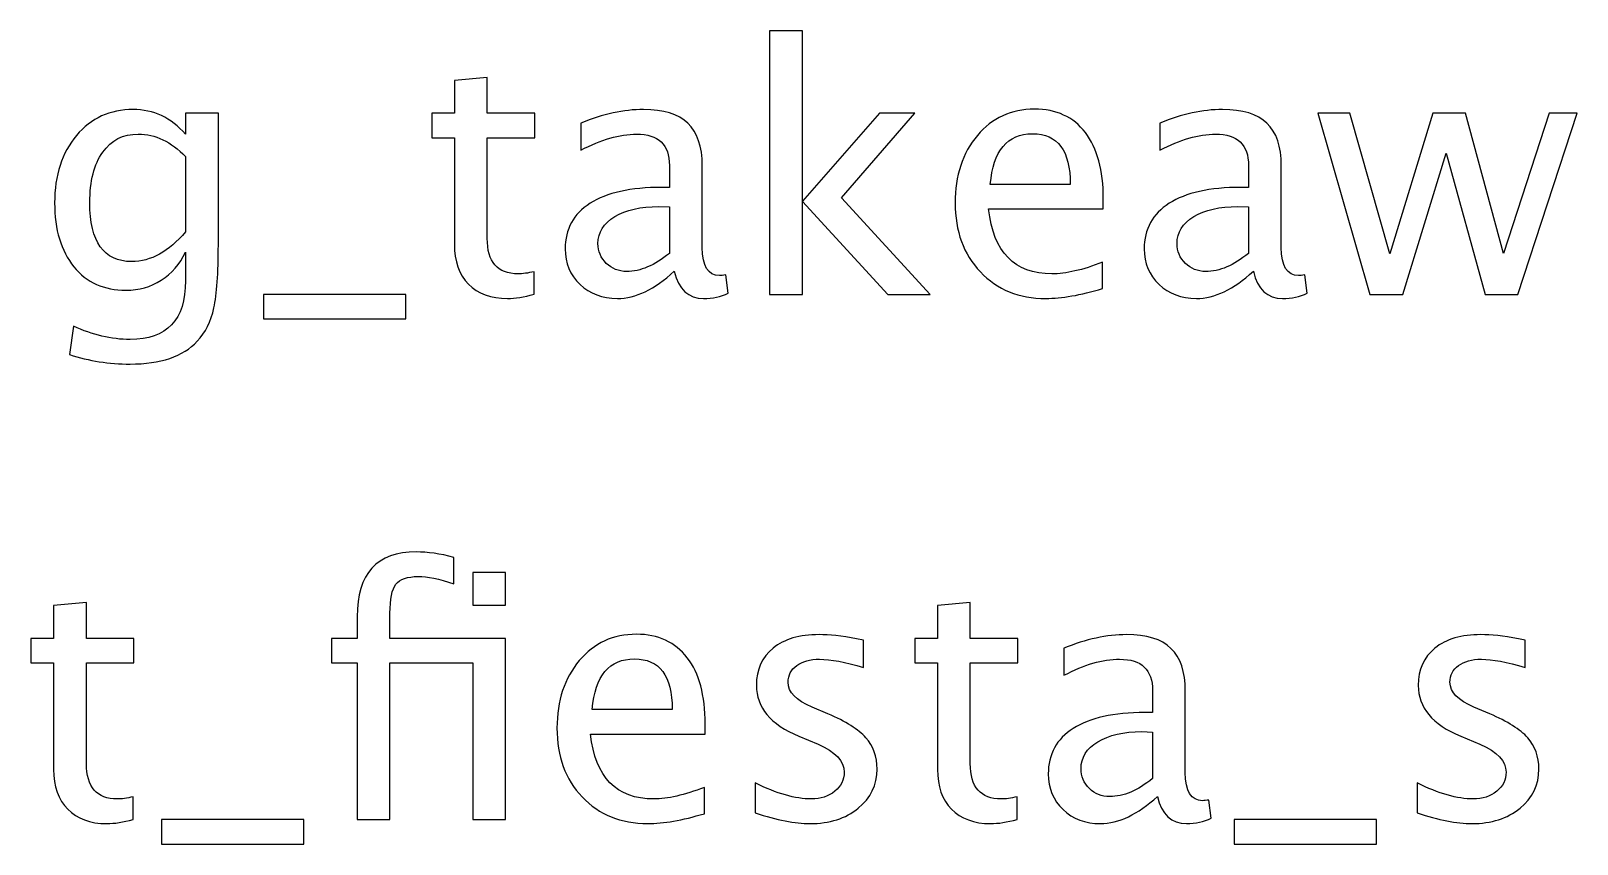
# Model space of a CAD drawing. Header units: centimetres. Extents: x -58 to 58, y -46 to 58.
# Drawn here: x -7.96 to 11.19, y 48.36 to 58.43 of the extents above; entities that cross this region are included whole.
import ezdxf

# ---------------------------------------------------------------- set-up
doc = ezdxf.new("R2010")
doc.units = ezdxf.units.CM
doc.header["$MEASUREMENT"] = 0
doc.layers.add('Layer 1', color=7, linetype='Continuous')

msp = doc.modelspace()

# ---------------------------------------------------------------- linework, layer by layer
at = {"layer": 'Layer 1'}
for points, knots in [([(1.18874, 55.17044), (1.18874, 55.17044), (1.18874, 58.43434), (1.18874, 58.43434), (1.18874, 58.43434), (1.18874, 58.43434), (1.59514, 58.43434), (1.59514, 58.43434), (1.59514, 58.43434), (1.59514, 58.43434), (1.59514, 56.32543), (1.59514, 56.32543), (1.59514, 56.32543), (1.59514, 56.32543), (2.54764, 57.4141), (2.54764, 57.4141), (2.54764, 57.4141), (2.54764, 57.4141), (2.98649, 57.4141), (2.98649, 57.4141), (2.98649, 57.4141), (2.98649, 57.4141), (2.07633, 56.36706), (2.07633, 56.36706), (2.07633, 56.36706), (2.07633, 56.36706), (3.17699, 55.17044), (3.17699, 55.17044), (3.17699, 55.17044), (3.17699, 55.17044), (2.65347, 55.17044), (2.65347, 55.17044), (2.65347, 55.17044), (2.65347, 55.17044), (1.59514, 56.3212), (1.59514, 56.3212), (1.59514, 56.3212), (1.59514, 56.3212), (1.59514, 55.17044), (1.59514, 55.17044), (1.59514, 55.17044), (1.59514, 55.17044), (1.18874, 55.17044), (1.18874, 55.17044)], [0, 0, 0, 0, 0.08333333, 0.08333333, 0.08333333, 0.08333333, 0.16666667, 0.16666667, 0.16666667, 0.16666667, 0.25, 0.25, 0.25, 0.25, 0.33333333, 0.33333333, 0.33333333, 0.33333333, 0.41666667, 0.41666667, 0.41666667, 0.41666667, 0.5, 0.5, 0.5, 0.5, 0.58333333, 0.58333333, 0.58333333, 0.58333333, 0.66666667, 0.66666667, 0.66666667, 0.66666667, 0.75, 0.75, 0.75, 0.75, 0.83333333, 0.83333333, 0.83333333, 0.83333333, 1, 1, 1, 1]), ([(-1.72873, 55.17115), (-1.85432, 55.13657), (-1.96368, 55.11964), (-2.05611, 55.11964), (-2.05611, 55.11964), (-2.26354, 55.11964), (-2.42511, 55.17891), (-2.54082, 55.29744), (-2.54082, 55.29744), (-2.65724, 55.41597), (-2.7151, 55.58037), (-2.7151, 55.79133), (-2.7151, 55.79133), (-2.7151, 55.79133), (-2.7151, 57.10931), (-2.7151, 57.10931), (-2.7151, 57.10931), (-2.7151, 57.10931), (-2.99591, 57.10931), (-2.99591, 57.10931), (-2.99591, 57.10931), (-2.99591, 57.10931), (-2.99591, 57.4141), (-2.99591, 57.4141), (-2.99591, 57.4141), (-2.99591, 57.4141), (-2.7151, 57.4141), (-2.7151, 57.4141), (-2.7151, 57.4141), (-2.7151, 57.4141), (-2.7151, 57.8198), (-2.7151, 57.8198), (-2.7151, 57.8198), (-2.7151, 57.8198), (-2.3087, 57.8586), (-2.3087, 57.8586), (-2.3087, 57.8586), (-2.3087, 57.8586), (-2.3087, 57.4141), (-2.3087, 57.4141), (-2.3087, 57.4141), (-2.3087, 57.4141), (-1.72026, 57.4141), (-1.72026, 57.4141), (-1.72026, 57.4141), (-1.72026, 57.4141), (-1.72026, 57.10931), (-1.72026, 57.10931), (-1.72026, 57.10931), (-1.72026, 57.10931), (-2.3087, 57.10931), (-2.3087, 57.10931), (-2.3087, 57.10931), (-2.3087, 57.10931), (-2.3087, 55.86471), (-2.3087, 55.86471), (-2.3087, 55.86471), (-2.3087, 55.5712), (-2.18099, 55.42444), (-1.92629, 55.42444), (-1.92629, 55.42444), (-1.87196, 55.42444), (-1.80634, 55.43361), (-1.72873, 55.45125), (-1.72873, 55.45125), (-1.72873, 55.45125), (-1.72873, 55.17115), (-1.72873, 55.17115)], [0, 0, 0, 0, 0.05555556, 0.05555556, 0.05555556, 0.05555556, 0.11111111, 0.11111111, 0.11111111, 0.11111111, 0.16666667, 0.16666667, 0.16666667, 0.16666667, 0.22222222, 0.22222222, 0.22222222, 0.22222222, 0.27777778, 0.27777778, 0.27777778, 0.27777778, 0.33333333, 0.33333333, 0.33333333, 0.33333333, 0.38888889, 0.38888889, 0.38888889, 0.38888889, 0.44444444, 0.44444444, 0.44444444, 0.44444444, 0.5, 0.5, 0.5, 0.5, 0.55555556, 0.55555556, 0.55555556, 0.55555556, 0.61111111, 0.61111111, 0.61111111, 0.61111111, 0.66666667, 0.66666667, 0.66666667, 0.66666667, 0.72222222, 0.72222222, 0.72222222, 0.72222222, 0.77777778, 0.77777778, 0.77777778, 0.77777778, 0.83333333, 0.83333333, 0.83333333, 0.83333333, 0.88888889, 0.88888889, 0.88888889, 0.88888889, 1, 1, 1, 1]), ([(-7.47971, 54.42537), (-7.47971, 54.42537), (-7.43174, 54.77674), (-7.43174, 54.77674), (-7.43174, 54.77674), (-7.19608, 54.66667), (-6.96254, 54.61164), (-6.73183, 54.61164), (-6.73183, 54.61164), (-6.27392, 54.61164), (-6.04461, 54.85435), (-6.04461, 55.33907), (-6.04461, 55.33907), (-6.04461, 55.33907), (-6.04461, 55.69185), (-6.04461, 55.69185), (-6.04461, 55.69185), (-6.11517, 55.54297), (-6.21536, 55.42797), (-6.34589, 55.34542), (-6.34589, 55.34542), (-6.47641, 55.26287), (-6.62176, 55.22124), (-6.78192, 55.22124), (-6.78192, 55.22124), (-7.05356, 55.22124), (-7.26875, 55.31861), (-7.4275, 55.51334), (-7.4275, 55.51334), (-7.58625, 55.70807), (-7.66598, 55.97195), (-7.66598, 56.30497), (-7.66598, 56.30497), (-7.66598, 56.64576), (-7.57567, 56.92374), (-7.39505, 57.13894), (-7.39505, 57.13894), (-7.21372, 57.35343), (-6.98018, 57.46067), (-6.69302, 57.46067), (-6.69302, 57.46067), (-6.44184, 57.46067), (-6.22524, 57.35907), (-6.04461, 57.15517), (-6.04461, 57.15517), (-6.04461, 57.15517), (-6.04461, 57.4141), (-6.04461, 57.4141), (-6.04461, 57.4141), (-6.04461, 57.4141), (-5.63822, 57.4141), (-5.63822, 57.4141), (-5.63822, 57.4141), (-5.63822, 57.4141), (-5.63822, 55.78286), (-5.63822, 55.78286), (-5.63822, 55.78286), (-5.63822, 55.4322), (-5.65656, 55.17256), (-5.69325, 55.00393), (-5.69325, 55.00393), (-5.72923, 54.8353), (-5.79838, 54.69701), (-5.89856, 54.58977), (-5.89856, 54.58977), (-6.07636, 54.40139), (-6.35435, 54.30684), (-6.73183, 54.30684), (-6.73183, 54.30684), (-6.99076, 54.30684), (-7.23982, 54.34635), (-7.47971, 54.42537)], [0, 0, 0, 0, 0.05263158, 0.05263158, 0.05263158, 0.05263158, 0.10526316, 0.10526316, 0.10526316, 0.10526316, 0.15789474, 0.15789474, 0.15789474, 0.15789474, 0.21052632, 0.21052632, 0.21052632, 0.21052632, 0.26315789, 0.26315789, 0.26315789, 0.26315789, 0.31578947, 0.31578947, 0.31578947, 0.31578947, 0.36842105, 0.36842105, 0.36842105, 0.36842105, 0.42105263, 0.42105263, 0.42105263, 0.42105263, 0.47368421, 0.47368421, 0.47368421, 0.47368421, 0.52631579, 0.52631579, 0.52631579, 0.52631579, 0.57894737, 0.57894737, 0.57894737, 0.57894737, 0.63157895, 0.63157895, 0.63157895, 0.63157895, 0.68421053, 0.68421053, 0.68421053, 0.68421053, 0.73684211, 0.73684211, 0.73684211, 0.73684211, 0.78947368, 0.78947368, 0.78947368, 0.78947368, 0.84210526, 0.84210526, 0.84210526, 0.84210526, 0.89473684, 0.89473684, 0.89473684, 0.89473684, 1, 1, 1, 1]), ([(0.00764, 55.45619), (-0.23648, 55.23182), (-0.47143, 55.11964), (-0.69721, 55.11964), (-0.69721, 55.11964), (-0.88277, 55.11964), (-1.03728, 55.1775), (-1.15934, 55.29391), (-1.15934, 55.29391), (-1.28211, 55.41033), (-1.34349, 55.55708), (-1.34349, 55.73418), (-1.34349, 55.73418), (-1.34349, 55.97901), (-1.24048, 56.16739), (-1.03446, 56.29862), (-1.03446, 56.29862), (-0.82844, 56.42986), (-0.53281, 56.49547), (-0.14758, 56.49547), (-0.14758, 56.49547), (-0.14758, 56.49547), (-0.05233, 56.49547), (-0.05233, 56.49547), (-0.05233, 56.49547), (-0.05233, 56.49547), (-0.05233, 56.7657), (-0.05233, 56.7657), (-0.05233, 56.7657), (-0.05233, 57.02605), (-0.18779, 57.15587), (-0.45943, 57.15587), (-0.45943, 57.15587), (-0.66969, 57.15587), (-0.8997, 57.08955), (-1.14876, 56.95691), (-1.14876, 56.95691), (-1.14876, 56.95691), (-1.14876, 57.29134), (-1.14876, 57.29134), (-1.14876, 57.29134), (-0.875, 57.40423), (-0.61677, 57.46067), (-0.37477, 57.46067), (-0.37477, 57.46067), (-0.12571, 57.46067), (0.05844, 57.40423), (0.17627, 57.29063), (0.17627, 57.29063), (0.29481, 57.17704), (0.35407, 57.00206), (0.35407, 56.7657), (0.35407, 56.7657), (0.35407, 56.7657), (0.35407, 55.75182), (0.35407, 55.75182), (0.35407, 55.75182), (0.35407, 55.51969), (0.42533, 55.40327), (0.56856, 55.40327), (0.56856, 55.40327), (0.5862, 55.40327), (0.6123, 55.4061), (0.64688, 55.41174), (0.64688, 55.41174), (0.64688, 55.41174), (0.6758, 55.18596), (0.6758, 55.18596), (0.6758, 55.18596), (0.58338, 55.14151), (0.48178, 55.11964), (0.3703, 55.11964), (0.3703, 55.11964), (0.18051, 55.11964), (0.05986, 55.23182), (0.00764, 55.45619)], [0, 0, 0, 0, 0.05, 0.05, 0.05, 0.05, 0.1, 0.1, 0.1, 0.1, 0.15, 0.15, 0.15, 0.15, 0.2, 0.2, 0.2, 0.2, 0.25, 0.25, 0.25, 0.25, 0.3, 0.3, 0.3, 0.3, 0.35, 0.35, 0.35, 0.35, 0.4, 0.4, 0.4, 0.4, 0.45, 0.45, 0.45, 0.45, 0.5, 0.5, 0.5, 0.5, 0.55, 0.55, 0.55, 0.55, 0.6, 0.6, 0.6, 0.6, 0.65, 0.65, 0.65, 0.65, 0.7, 0.7, 0.7, 0.7, 0.75, 0.75, 0.75, 0.75, 0.8, 0.8, 0.8, 0.8, 0.85, 0.85, 0.85, 0.85, 0.9, 0.9, 0.9, 0.9, 1, 1, 1, 1]), ([(5.30989, 55.24241), (5.03684, 55.16056), (4.8033, 55.11964), (4.60856, 55.11964), (4.60856, 55.11964), (4.27625, 55.11964), (4.00602, 55.22971), (3.79788, 55.44913), (3.79788, 55.44913), (3.58974, 55.66856), (3.48532, 55.9529), (3.48532, 56.30286), (3.48532, 56.30286), (3.48532, 56.64223), (3.57704, 56.92092), (3.76119, 57.13894), (3.76119, 57.13894), (3.94534, 57.35625), (4.181, 57.4649), (4.46816, 57.4649), (4.46816, 57.4649), (4.7398, 57.4649), (4.95005, 57.36824), (5.09822, 57.17492), (5.09822, 57.17492), (5.24639, 56.9816), (5.32047, 56.70784), (5.32047, 56.35295), (5.32047, 56.35295), (5.32047, 56.35295), (5.31835, 56.22877), (5.31835, 56.22877), (5.31835, 56.22877), (5.31835, 56.22877), (3.90019, 56.22877), (3.90019, 56.22877), (3.90019, 56.22877), (3.95945, 55.69255), (4.22121, 55.42444), (4.68476, 55.42444), (4.68476, 55.42444), (4.8548, 55.42444), (5.06294, 55.47242), (5.30989, 55.56837), (5.30989, 55.56837), (5.30989, 55.56837), (5.30989, 55.24241), (5.30989, 55.24241)], [0, 0, 0, 0, 0.07692308, 0.07692308, 0.07692308, 0.07692308, 0.15384615, 0.15384615, 0.15384615, 0.15384615, 0.23076923, 0.23076923, 0.23076923, 0.23076923, 0.30769231, 0.30769231, 0.30769231, 0.30769231, 0.38461538, 0.38461538, 0.38461538, 0.38461538, 0.46153846, 0.46153846, 0.46153846, 0.46153846, 0.53846154, 0.53846154, 0.53846154, 0.53846154, 0.61538462, 0.61538462, 0.61538462, 0.61538462, 0.69230769, 0.69230769, 0.69230769, 0.69230769, 0.76923077, 0.76923077, 0.76923077, 0.76923077, 0.84615385, 0.84615385, 0.84615385, 0.84615385, 1, 1, 1, 1]), ([(7.17819, 55.45619), (6.93407, 55.23182), (6.69912, 55.11964), (6.47334, 55.11964), (6.47334, 55.11964), (6.28778, 55.11964), (6.13327, 55.1775), (6.01121, 55.29391), (6.01121, 55.29391), (5.88844, 55.41033), (5.82706, 55.55708), (5.82706, 55.73418), (5.82706, 55.73418), (5.82706, 55.97901), (5.93007, 56.16739), (6.13609, 56.29862), (6.13609, 56.29862), (6.34211, 56.42986), (6.63774, 56.49547), (7.02297, 56.49547), (7.02297, 56.49547), (7.02297, 56.49547), (7.11822, 56.49547), (7.11822, 56.49547), (7.11822, 56.49547), (7.11822, 56.49547), (7.11822, 56.7657), (7.11822, 56.7657), (7.11822, 56.7657), (7.11822, 57.02605), (6.98276, 57.15587), (6.71112, 57.15587), (6.71112, 57.15587), (6.50086, 57.15587), (6.27085, 57.08955), (6.02179, 56.95691), (6.02179, 56.95691), (6.02179, 56.95691), (6.02179, 57.29134), (6.02179, 57.29134), (6.02179, 57.29134), (6.29555, 57.40423), (6.55378, 57.46067), (6.79578, 57.46067), (6.79578, 57.46067), (7.04484, 57.46067), (7.22899, 57.40423), (7.34682, 57.29063), (7.34682, 57.29063), (7.46536, 57.17704), (7.52462, 57.00206), (7.52462, 56.7657), (7.52462, 56.7657), (7.52462, 56.7657), (7.52462, 55.75182), (7.52462, 55.75182), (7.52462, 55.75182), (7.52462, 55.51969), (7.59588, 55.40327), (7.73911, 55.40327), (7.73911, 55.40327), (7.75675, 55.40327), (7.78285, 55.4061), (7.81743, 55.41174), (7.81743, 55.41174), (7.81743, 55.41174), (7.84635, 55.18596), (7.84635, 55.18596), (7.84635, 55.18596), (7.75393, 55.14151), (7.65233, 55.11964), (7.54085, 55.11964), (7.54085, 55.11964), (7.35106, 55.11964), (7.23041, 55.23182), (7.17819, 55.45619)], [0, 0, 0, 0, 0.05, 0.05, 0.05, 0.05, 0.1, 0.1, 0.1, 0.1, 0.15, 0.15, 0.15, 0.15, 0.2, 0.2, 0.2, 0.2, 0.25, 0.25, 0.25, 0.25, 0.3, 0.3, 0.3, 0.3, 0.35, 0.35, 0.35, 0.35, 0.4, 0.4, 0.4, 0.4, 0.45, 0.45, 0.45, 0.45, 0.5, 0.5, 0.5, 0.5, 0.55, 0.55, 0.55, 0.55, 0.6, 0.6, 0.6, 0.6, 0.65, 0.65, 0.65, 0.65, 0.7, 0.7, 0.7, 0.7, 0.75, 0.75, 0.75, 0.75, 0.8, 0.8, 0.8, 0.8, 0.85, 0.85, 0.85, 0.85, 0.9, 0.9, 0.9, 0.9, 1, 1, 1, 1]), ([(8.62176, 55.17044), (8.62176, 55.17044), (7.97829, 57.4141), (7.97829, 57.4141), (7.97829, 57.4141), (7.97829, 57.4141), (8.37481, 57.4141), (8.37481, 57.4141), (8.37481, 57.4141), (8.37481, 57.4141), (8.86799, 55.67209), (8.86799, 55.67209), (8.86799, 55.67209), (8.86799, 55.67209), (9.39998, 57.4141), (9.39998, 57.4141), (9.39998, 57.4141), (9.39998, 57.4141), (9.80638, 57.4141), (9.80638, 57.4141), (9.80638, 57.4141), (9.80638, 57.4141), (10.27417, 55.67491), (10.27417, 55.67491), (10.27417, 55.67491), (10.27417, 55.67491), (10.84002, 57.4141), (10.84002, 57.4141), (10.84002, 57.4141), (10.84002, 57.4141), (11.18715, 57.4141), (11.18715, 57.4141), (11.18715, 57.4141), (11.18715, 57.4141), (10.45479, 55.17044), (10.45479, 55.17044), (10.45479, 55.17044), (10.45479, 55.17044), (10.04839, 55.17044), (10.04839, 55.17044), (10.04839, 55.17044), (10.04839, 55.17044), (9.5672, 56.92022), (9.5672, 56.92022), (9.5672, 56.92022), (9.5672, 56.92022), (9.02816, 55.17044), (9.02816, 55.17044), (9.02816, 55.17044), (9.02816, 55.17044), (8.62176, 55.17044), (8.62176, 55.17044)], [0, 0, 0, 0, 0.07142857, 0.07142857, 0.07142857, 0.07142857, 0.14285714, 0.14285714, 0.14285714, 0.14285714, 0.21428571, 0.21428571, 0.21428571, 0.21428571, 0.28571429, 0.28571429, 0.28571429, 0.28571429, 0.35714286, 0.35714286, 0.35714286, 0.35714286, 0.42857143, 0.42857143, 0.42857143, 0.42857143, 0.5, 0.5, 0.5, 0.5, 0.57142857, 0.57142857, 0.57142857, 0.57142857, 0.64285714, 0.64285714, 0.64285714, 0.64285714, 0.71428571, 0.71428571, 0.71428571, 0.71428571, 0.78571429, 0.78571429, 0.78571429, 0.78571429, 0.85714286, 0.85714286, 0.85714286, 0.85714286, 1, 1, 1, 1]), ([(-6.04461, 55.94655), (-6.04461, 55.94655), (-6.04461, 56.87718), (-6.04461, 56.87718), (-6.04461, 56.87718), (-6.22383, 57.06274), (-6.41926, 57.15587), (-6.63023, 57.15587), (-6.63023, 57.15587), (-6.8179, 57.15587), (-6.96466, 57.08108), (-7.07049, 56.9308), (-7.07049, 56.9308), (-7.17703, 56.78122), (-7.22995, 56.57308), (-7.22995, 56.30779), (-7.22995, 56.30779), (-7.22995, 55.82026), (-7.05709, 55.57684), (-6.71066, 55.57684), (-6.71066, 55.57684), (-6.475, 55.57684), (-6.25275, 55.70031), (-6.04461, 55.94655)], [0, 0, 0, 0, 0.14285714, 0.14285714, 0.14285714, 0.14285714, 0.28571429, 0.28571429, 0.28571429, 0.28571429, 0.42857143, 0.42857143, 0.42857143, 0.42857143, 0.57142857, 0.57142857, 0.57142857, 0.57142857, 0.71428571, 0.71428571, 0.71428571, 0.71428571, 1, 1, 1, 1]), ([(3.92135, 56.53357), (3.92135, 56.53357), (4.91195, 56.53357), (4.91195, 56.53357), (4.91195, 56.53357), (4.91195, 56.95126), (4.75602, 57.16011), (4.44487, 57.16011), (4.44487, 57.16011), (4.13161, 57.16011), (3.95734, 56.95126), (3.92135, 56.53357)], [0, 0, 0, 0, 0.25, 0.25, 0.25, 0.25, 0.5, 0.5, 0.5, 0.5, 1, 1, 1, 1]), ([(-0.05233, 55.67773), (-0.05233, 55.67773), (-0.05233, 56.25417), (-0.05233, 56.25417), (-0.05233, 56.25417), (-0.05233, 56.25417), (-0.18286, 56.25841), (-0.18286, 56.25841), (-0.18286, 56.25841), (-0.40863, 56.25841), (-0.59067, 56.21678), (-0.72966, 56.13352), (-0.72966, 56.13352), (-0.86795, 56.04956), (-0.93709, 55.93879), (-0.93709, 55.8005), (-0.93709, 55.8005), (-0.93709, 55.70384), (-0.90252, 55.622), (-0.83408, 55.55497), (-0.83408, 55.55497), (-0.76494, 55.48794), (-0.68098, 55.45407), (-0.58149, 55.45407), (-0.58149, 55.45407), (-0.41216, 55.45407), (-0.23577, 55.52886), (-0.05233, 55.67773)], [0, 0, 0, 0, 0.125, 0.125, 0.125, 0.125, 0.25, 0.25, 0.25, 0.25, 0.375, 0.375, 0.375, 0.375, 0.5, 0.5, 0.5, 0.5, 0.625, 0.625, 0.625, 0.625, 0.75, 0.75, 0.75, 0.75, 1, 1, 1, 1]), ([(7.11822, 55.67773), (7.11822, 55.67773), (7.11822, 56.25417), (7.11822, 56.25417), (7.11822, 56.25417), (7.11822, 56.25417), (6.98769, 56.25841), (6.98769, 56.25841), (6.98769, 56.25841), (6.76192, 56.25841), (6.57988, 56.21678), (6.44089, 56.13352), (6.44089, 56.13352), (6.3026, 56.04956), (6.23346, 55.93879), (6.23346, 55.8005), (6.23346, 55.8005), (6.23346, 55.70384), (6.26803, 55.622), (6.33647, 55.55497), (6.33647, 55.55497), (6.40561, 55.48794), (6.48957, 55.45407), (6.58906, 55.45407), (6.58906, 55.45407), (6.75839, 55.45407), (6.93478, 55.52886), (7.11822, 55.67773)], [0, 0, 0, 0, 0.125, 0.125, 0.125, 0.125, 0.25, 0.25, 0.25, 0.25, 0.375, 0.375, 0.375, 0.375, 0.5, 0.5, 0.5, 0.5, 0.625, 0.625, 0.625, 0.625, 0.75, 0.75, 0.75, 0.75, 1, 1, 1, 1]), ([(-5.0773, 54.86564), (-5.0773, 54.86564), (-5.0773, 55.17044), (-5.0773, 55.17044), (-5.0773, 55.17044), (-5.0773, 55.17044), (-3.31623, 55.17044), (-3.31623, 55.17044), (-3.31623, 55.17044), (-3.31623, 55.17044), (-3.31623, 54.86564), (-3.31623, 54.86564), (-3.31623, 54.86564), (-3.31623, 54.86564), (-5.0773, 54.86564), (-5.0773, 54.86564)], [0, 0, 0, 0, 0.2, 0.2, 0.2, 0.2, 0.4, 0.4, 0.4, 0.4, 0.6, 0.6, 0.6, 0.6, 1, 1, 1, 1]), ([(-3.91914, 48.66522), (-3.91914, 48.66522), (-3.91914, 50.60409), (-3.91914, 50.60409), (-3.91914, 50.60409), (-3.91914, 50.60409), (-4.23735, 50.60409), (-4.23735, 50.60409), (-4.23735, 50.60409), (-4.23735, 50.60409), (-4.23735, 50.90888), (-4.23735, 50.90888), (-4.23735, 50.90888), (-4.23735, 50.90888), (-3.91914, 50.90888), (-3.91914, 50.90888), (-3.91914, 50.90888), (-3.91914, 50.90888), (-3.91914, 51.1777), (-3.91914, 51.1777), (-3.91914, 51.1777), (-3.91914, 51.71251), (-3.67502, 51.97992), (-3.18677, 51.97992), (-3.18677, 51.97992), (-3.0499, 51.97992), (-2.89467, 51.95734), (-2.72111, 51.91218), (-2.72111, 51.91218), (-2.72111, 51.91218), (-2.72111, 51.58622), (-2.72111, 51.58622), (-2.72111, 51.58622), (-2.90526, 51.64548), (-3.05272, 51.67512), (-3.16349, 51.67512), (-3.16349, 51.67512), (-3.29825, 51.67512), (-3.38997, 51.64337), (-3.43866, 51.57916), (-3.43866, 51.57916), (-3.48805, 51.51496), (-3.51274, 51.39572), (-3.51274, 51.22145), (-3.51274, 51.22145), (-3.51274, 51.22145), (-3.51274, 50.90888), (-3.51274, 50.90888), (-3.51274, 50.90888), (-3.51274, 50.90888), (-2.08188, 50.90888), (-2.08188, 50.90888), (-2.08188, 50.90888), (-2.08188, 50.90888), (-2.08188, 48.66522), (-2.08188, 48.66522), (-2.08188, 48.66522), (-2.08188, 48.66522), (-2.48827, 48.66522), (-2.48827, 48.66522), (-2.48827, 48.66522), (-2.48827, 48.66522), (-2.48827, 50.60409), (-2.48827, 50.60409), (-2.48827, 50.60409), (-2.48827, 50.60409), (-3.51274, 50.60409), (-3.51274, 50.60409), (-3.51274, 50.60409), (-3.51274, 50.60409), (-3.51274, 48.66522), (-3.51274, 48.66522), (-3.51274, 48.66522), (-3.51274, 48.66522), (-3.91914, 48.66522), (-3.91914, 48.66522)], [0, 0, 0, 0, 0.05, 0.05, 0.05, 0.05, 0.1, 0.1, 0.1, 0.1, 0.15, 0.15, 0.15, 0.15, 0.2, 0.2, 0.2, 0.2, 0.25, 0.25, 0.25, 0.25, 0.3, 0.3, 0.3, 0.3, 0.35, 0.35, 0.35, 0.35, 0.4, 0.4, 0.4, 0.4, 0.45, 0.45, 0.45, 0.45, 0.5, 0.5, 0.5, 0.5, 0.55, 0.55, 0.55, 0.55, 0.6, 0.6, 0.6, 0.6, 0.65, 0.65, 0.65, 0.65, 0.7, 0.7, 0.7, 0.7, 0.75, 0.75, 0.75, 0.75, 0.8, 0.8, 0.8, 0.8, 0.85, 0.85, 0.85, 0.85, 0.9, 0.9, 0.9, 0.9, 1, 1, 1, 1]), ([(-2.48827, 51.31952), (-2.48827, 51.31952), (-2.48827, 51.72592), (-2.48827, 51.72592), (-2.48827, 51.72592), (-2.48827, 51.72592), (-2.08188, 51.72592), (-2.08188, 51.72592), (-2.08188, 51.72592), (-2.08188, 51.72592), (-2.08188, 51.31952), (-2.08188, 51.31952), (-2.08188, 51.31952), (-2.08188, 51.31952), (-2.48827, 51.31952), (-2.48827, 51.31952)], [0, 0, 0, 0, 0.2, 0.2, 0.2, 0.2, 0.4, 0.4, 0.4, 0.4, 0.6, 0.6, 0.6, 0.6, 1, 1, 1, 1]), ([(-6.69198, 48.66593), (-6.81757, 48.63135), (-6.92693, 48.61442), (-7.01936, 48.61442), (-7.01936, 48.61442), (-7.22679, 48.61442), (-7.38836, 48.67369), (-7.50407, 48.79222), (-7.50407, 48.79222), (-7.62049, 48.91075), (-7.67835, 49.07515), (-7.67835, 49.28611), (-7.67835, 49.28611), (-7.67835, 49.28611), (-7.67835, 50.60409), (-7.67835, 50.60409), (-7.67835, 50.60409), (-7.67835, 50.60409), (-7.95916, 50.60409), (-7.95916, 50.60409), (-7.95916, 50.60409), (-7.95916, 50.60409), (-7.95916, 50.90888), (-7.95916, 50.90888), (-7.95916, 50.90888), (-7.95916, 50.90888), (-7.67835, 50.90888), (-7.67835, 50.90888), (-7.67835, 50.90888), (-7.67835, 50.90888), (-7.67835, 51.31458), (-7.67835, 51.31458), (-7.67835, 51.31458), (-7.67835, 51.31458), (-7.27195, 51.35338), (-7.27195, 51.35338), (-7.27195, 51.35338), (-7.27195, 51.35338), (-7.27195, 50.90888), (-7.27195, 50.90888), (-7.27195, 50.90888), (-7.27195, 50.90888), (-6.68351, 50.90888), (-6.68351, 50.90888), (-6.68351, 50.90888), (-6.68351, 50.90888), (-6.68351, 50.60409), (-6.68351, 50.60409), (-6.68351, 50.60409), (-6.68351, 50.60409), (-7.27195, 50.60409), (-7.27195, 50.60409), (-7.27195, 50.60409), (-7.27195, 50.60409), (-7.27195, 49.35949), (-7.27195, 49.35949), (-7.27195, 49.35949), (-7.27195, 49.06598), (-7.14424, 48.91922), (-6.88954, 48.91922), (-6.88954, 48.91922), (-6.83521, 48.91922), (-6.76959, 48.92839), (-6.69198, 48.94603), (-6.69198, 48.94603), (-6.69198, 48.94603), (-6.69198, 48.66593), (-6.69198, 48.66593)], [0, 0, 0, 0, 0.05555556, 0.05555556, 0.05555556, 0.05555556, 0.11111111, 0.11111111, 0.11111111, 0.11111111, 0.16666667, 0.16666667, 0.16666667, 0.16666667, 0.22222222, 0.22222222, 0.22222222, 0.22222222, 0.27777778, 0.27777778, 0.27777778, 0.27777778, 0.33333333, 0.33333333, 0.33333333, 0.33333333, 0.38888889, 0.38888889, 0.38888889, 0.38888889, 0.44444444, 0.44444444, 0.44444444, 0.44444444, 0.5, 0.5, 0.5, 0.5, 0.55555556, 0.55555556, 0.55555556, 0.55555556, 0.61111111, 0.61111111, 0.61111111, 0.61111111, 0.66666667, 0.66666667, 0.66666667, 0.66666667, 0.72222222, 0.72222222, 0.72222222, 0.72222222, 0.77777778, 0.77777778, 0.77777778, 0.77777778, 0.83333333, 0.83333333, 0.83333333, 0.83333333, 0.88888889, 0.88888889, 0.88888889, 0.88888889, 1, 1, 1, 1]), ([(4.2533, 48.66593), (4.12771, 48.63135), (4.01835, 48.61442), (3.92592, 48.61442), (3.92592, 48.61442), (3.71849, 48.61442), (3.55692, 48.67369), (3.44121, 48.79222), (3.44121, 48.79222), (3.32479, 48.91075), (3.26693, 49.07515), (3.26693, 49.28611), (3.26693, 49.28611), (3.26693, 49.28611), (3.26693, 50.60409), (3.26693, 50.60409), (3.26693, 50.60409), (3.26693, 50.60409), (2.98612, 50.60409), (2.98612, 50.60409), (2.98612, 50.60409), (2.98612, 50.60409), (2.98612, 50.90888), (2.98612, 50.90888), (2.98612, 50.90888), (2.98612, 50.90888), (3.26693, 50.90888), (3.26693, 50.90888), (3.26693, 50.90888), (3.26693, 50.90888), (3.26693, 51.31458), (3.26693, 51.31458), (3.26693, 51.31458), (3.26693, 51.31458), (3.67333, 51.35338), (3.67333, 51.35338), (3.67333, 51.35338), (3.67333, 51.35338), (3.67333, 50.90888), (3.67333, 50.90888), (3.67333, 50.90888), (3.67333, 50.90888), (4.26177, 50.90888), (4.26177, 50.90888), (4.26177, 50.90888), (4.26177, 50.90888), (4.26177, 50.60409), (4.26177, 50.60409), (4.26177, 50.60409), (4.26177, 50.60409), (3.67333, 50.60409), (3.67333, 50.60409), (3.67333, 50.60409), (3.67333, 50.60409), (3.67333, 49.35949), (3.67333, 49.35949), (3.67333, 49.35949), (3.67333, 49.06598), (3.80104, 48.91922), (4.05574, 48.91922), (4.05574, 48.91922), (4.11007, 48.91922), (4.17569, 48.92839), (4.2533, 48.94603), (4.2533, 48.94603), (4.2533, 48.94603), (4.2533, 48.66593), (4.2533, 48.66593)], [0, 0, 0, 0, 0.05555556, 0.05555556, 0.05555556, 0.05555556, 0.11111111, 0.11111111, 0.11111111, 0.11111111, 0.16666667, 0.16666667, 0.16666667, 0.16666667, 0.22222222, 0.22222222, 0.22222222, 0.22222222, 0.27777778, 0.27777778, 0.27777778, 0.27777778, 0.33333333, 0.33333333, 0.33333333, 0.33333333, 0.38888889, 0.38888889, 0.38888889, 0.38888889, 0.44444444, 0.44444444, 0.44444444, 0.44444444, 0.5, 0.5, 0.5, 0.5, 0.55555556, 0.55555556, 0.55555556, 0.55555556, 0.61111111, 0.61111111, 0.61111111, 0.61111111, 0.66666667, 0.66666667, 0.66666667, 0.66666667, 0.72222222, 0.72222222, 0.72222222, 0.72222222, 0.77777778, 0.77777778, 0.77777778, 0.77777778, 0.83333333, 0.83333333, 0.83333333, 0.83333333, 0.88888889, 0.88888889, 0.88888889, 0.88888889, 1, 1, 1, 1]), ([(0.37981, 48.73719), (0.10676, 48.65534), (-0.12678, 48.61442), (-0.32152, 48.61442), (-0.32152, 48.61442), (-0.65383, 48.61442), (-0.92406, 48.72449), (-1.1322, 48.94391), (-1.1322, 48.94391), (-1.34034, 49.16334), (-1.44476, 49.44768), (-1.44476, 49.79764), (-1.44476, 49.79764), (-1.44476, 50.13701), (-1.35304, 50.4157), (-1.16889, 50.63372), (-1.16889, 50.63372), (-0.98474, 50.85103), (-0.74908, 50.95968), (-0.46192, 50.95968), (-0.46192, 50.95968), (-0.19028, 50.95968), (0.01997, 50.86302), (0.16814, 50.6697), (0.16814, 50.6697), (0.31631, 50.47638), (0.39039, 50.20262), (0.39039, 49.84773), (0.39039, 49.84773), (0.39039, 49.84773), (0.38827, 49.72355), (0.38827, 49.72355), (0.38827, 49.72355), (0.38827, 49.72355), (-1.02989, 49.72355), (-1.02989, 49.72355), (-1.02989, 49.72355), (-0.97063, 49.18733), (-0.70887, 48.91922), (-0.24532, 48.91922), (-0.24532, 48.91922), (-0.07528, 48.91922), (0.13286, 48.9672), (0.37981, 49.06315), (0.37981, 49.06315), (0.37981, 49.06315), (0.37981, 48.73719), (0.37981, 48.73719)], [0, 0, 0, 0, 0.07692308, 0.07692308, 0.07692308, 0.07692308, 0.15384615, 0.15384615, 0.15384615, 0.15384615, 0.23076923, 0.23076923, 0.23076923, 0.23076923, 0.30769231, 0.30769231, 0.30769231, 0.30769231, 0.38461538, 0.38461538, 0.38461538, 0.38461538, 0.46153846, 0.46153846, 0.46153846, 0.46153846, 0.53846154, 0.53846154, 0.53846154, 0.53846154, 0.61538462, 0.61538462, 0.61538462, 0.61538462, 0.69230769, 0.69230769, 0.69230769, 0.69230769, 0.76923077, 0.76923077, 0.76923077, 0.76923077, 0.84615385, 0.84615385, 0.84615385, 0.84615385, 1, 1, 1, 1]), ([(1.01128, 48.74565), (1.01128, 48.74565), (1.01128, 49.11819), (1.01128, 49.11819), (1.01128, 49.11819), (1.27727, 48.98554), (1.50799, 48.91922), (1.70484, 48.91922), (1.70484, 48.91922), (1.82196, 48.91922), (1.91933, 48.95097), (1.99623, 49.01447), (1.99623, 49.01447), (2.07314, 49.07726), (2.11194, 49.15629), (2.11194, 49.25154), (2.11194, 49.25154), (2.11194, 49.39053), (2.00399, 49.50554), (1.78809, 49.59655), (1.78809, 49.59655), (1.78809, 49.59655), (1.55032, 49.69745), (1.55032, 49.69745), (1.55032, 49.69745), (1.19966, 49.84279), (1.02398, 50.05305), (1.02398, 50.3261), (1.02398, 50.3261), (1.02398, 50.52154), (1.09312, 50.67535), (1.23141, 50.78753), (1.23141, 50.78753), (1.3697, 50.89971), (1.55949, 50.95545), (1.80009, 50.95545), (1.80009, 50.95545), (1.92497, 50.95545), (2.08019, 50.93852), (2.26434, 50.90395), (2.26434, 50.90395), (2.26434, 50.90395), (2.34901, 50.88772), (2.34901, 50.88772), (2.34901, 50.88772), (2.34901, 50.88772), (2.34901, 50.54905), (2.34901, 50.54905), (2.34901, 50.54905), (2.12253, 50.61679), (1.9419, 50.65065), (1.80714, 50.65065), (1.80714, 50.65065), (1.68861, 50.65065), (1.59477, 50.62455), (1.52351, 50.57304), (1.52351, 50.57304), (1.45295, 50.52154), (1.41768, 50.45239), (1.41768, 50.36561), (1.41768, 50.36561), (1.41768, 50.24355), (1.51645, 50.13983), (1.71471, 50.05587), (1.71471, 50.05587), (1.71471, 50.05587), (1.91015, 49.97332), (1.91015, 49.97332), (1.91015, 49.97332), (2.1317, 49.88019), (2.28833, 49.78141), (2.38005, 49.67769), (2.38005, 49.67769), (2.47248, 49.57397), (2.51834, 49.44415), (2.51834, 49.28893), (2.51834, 49.28893), (2.51834, 49.09208), (2.44073, 48.93051), (2.2848, 48.80421), (2.2848, 48.80421), (2.12958, 48.67792), (1.93061, 48.61442), (1.68861, 48.61442), (1.68861, 48.61442), (1.50234, 48.61442), (1.27727, 48.65816), (1.01128, 48.74565)], [0, 0, 0, 0, 0.04347826, 0.04347826, 0.04347826, 0.04347826, 0.08695652, 0.08695652, 0.08695652, 0.08695652, 0.13043478, 0.13043478, 0.13043478, 0.13043478, 0.17391304, 0.17391304, 0.17391304, 0.17391304, 0.2173913, 0.2173913, 0.2173913, 0.2173913, 0.26086957, 0.26086957, 0.26086957, 0.26086957, 0.30434783, 0.30434783, 0.30434783, 0.30434783, 0.34782609, 0.34782609, 0.34782609, 0.34782609, 0.39130435, 0.39130435, 0.39130435, 0.39130435, 0.43478261, 0.43478261, 0.43478261, 0.43478261, 0.47826087, 0.47826087, 0.47826087, 0.47826087, 0.52173913, 0.52173913, 0.52173913, 0.52173913, 0.56521739, 0.56521739, 0.56521739, 0.56521739, 0.60869565, 0.60869565, 0.60869565, 0.60869565, 0.65217391, 0.65217391, 0.65217391, 0.65217391, 0.69565217, 0.69565217, 0.69565217, 0.69565217, 0.73913043, 0.73913043, 0.73913043, 0.73913043, 0.7826087, 0.7826087, 0.7826087, 0.7826087, 0.82608696, 0.82608696, 0.82608696, 0.82608696, 0.86956522, 0.86956522, 0.86956522, 0.86956522, 0.91304348, 0.91304348, 0.91304348, 0.91304348, 1, 1, 1, 1]), ([(5.98967, 48.95097), (5.74555, 48.7266), (5.5106, 48.61442), (5.28482, 48.61442), (5.28482, 48.61442), (5.09926, 48.61442), (4.94475, 48.67228), (4.82269, 48.78869), (4.82269, 48.78869), (4.69992, 48.90511), (4.63854, 49.05186), (4.63854, 49.22896), (4.63854, 49.22896), (4.63854, 49.47379), (4.74155, 49.66217), (4.94757, 49.7934), (4.94757, 49.7934), (5.15359, 49.92464), (5.44922, 49.99025), (5.83445, 49.99025), (5.83445, 49.99025), (5.83445, 49.99025), (5.9297, 49.99025), (5.9297, 49.99025), (5.9297, 49.99025), (5.9297, 49.99025), (5.9297, 50.26048), (5.9297, 50.26048), (5.9297, 50.26048), (5.9297, 50.52083), (5.79424, 50.65065), (5.5226, 50.65065), (5.5226, 50.65065), (5.31234, 50.65065), (5.08233, 50.58433), (4.83327, 50.45169), (4.83327, 50.45169), (4.83327, 50.45169), (4.83327, 50.78612), (4.83327, 50.78612), (4.83327, 50.78612), (5.10703, 50.89901), (5.36526, 50.95545), (5.60726, 50.95545), (5.60726, 50.95545), (5.85632, 50.95545), (6.04047, 50.89901), (6.1583, 50.78541), (6.1583, 50.78541), (6.27684, 50.67182), (6.3361, 50.49684), (6.3361, 50.26048), (6.3361, 50.26048), (6.3361, 50.26048), (6.3361, 49.2466), (6.3361, 49.2466), (6.3361, 49.2466), (6.3361, 49.01447), (6.40736, 48.89805), (6.55059, 48.89805), (6.55059, 48.89805), (6.56823, 48.89805), (6.59433, 48.90088), (6.62891, 48.90652), (6.62891, 48.90652), (6.62891, 48.90652), (6.65783, 48.68074), (6.65783, 48.68074), (6.65783, 48.68074), (6.56541, 48.63629), (6.46381, 48.61442), (6.35233, 48.61442), (6.35233, 48.61442), (6.16254, 48.61442), (6.04189, 48.7266), (5.98967, 48.95097)], [0, 0, 0, 0, 0.05, 0.05, 0.05, 0.05, 0.1, 0.1, 0.1, 0.1, 0.15, 0.15, 0.15, 0.15, 0.2, 0.2, 0.2, 0.2, 0.25, 0.25, 0.25, 0.25, 0.3, 0.3, 0.3, 0.3, 0.35, 0.35, 0.35, 0.35, 0.4, 0.4, 0.4, 0.4, 0.45, 0.45, 0.45, 0.45, 0.5, 0.5, 0.5, 0.5, 0.55, 0.55, 0.55, 0.55, 0.6, 0.6, 0.6, 0.6, 0.65, 0.65, 0.65, 0.65, 0.7, 0.7, 0.7, 0.7, 0.75, 0.75, 0.75, 0.75, 0.8, 0.8, 0.8, 0.8, 0.85, 0.85, 0.85, 0.85, 0.9, 0.9, 0.9, 0.9, 1, 1, 1, 1]), ([(9.20701, 48.74565), (9.20701, 48.74565), (9.20701, 49.11819), (9.20701, 49.11819), (9.20701, 49.11819), (9.473, 48.98554), (9.70372, 48.91922), (9.90057, 48.91922), (9.90057, 48.91922), (10.01769, 48.91922), (10.11506, 48.95097), (10.19196, 49.01447), (10.19196, 49.01447), (10.26887, 49.07726), (10.30767, 49.15629), (10.30767, 49.25154), (10.30767, 49.25154), (10.30767, 49.39053), (10.19972, 49.50554), (9.98382, 49.59655), (9.98382, 49.59655), (9.98382, 49.59655), (9.74605, 49.69745), (9.74605, 49.69745), (9.74605, 49.69745), (9.39539, 49.84279), (9.21971, 50.05305), (9.21971, 50.3261), (9.21971, 50.3261), (9.21971, 50.52154), (9.28885, 50.67535), (9.42714, 50.78753), (9.42714, 50.78753), (9.56543, 50.89971), (9.75522, 50.95545), (9.99582, 50.95545), (9.99582, 50.95545), (10.1207, 50.95545), (10.27592, 50.93852), (10.46007, 50.90395), (10.46007, 50.90395), (10.46007, 50.90395), (10.54474, 50.88772), (10.54474, 50.88772), (10.54474, 50.88772), (10.54474, 50.88772), (10.54474, 50.54905), (10.54474, 50.54905), (10.54474, 50.54905), (10.31826, 50.61679), (10.13763, 50.65065), (10.00287, 50.65065), (10.00287, 50.65065), (9.88434, 50.65065), (9.7905, 50.62455), (9.71924, 50.57304), (9.71924, 50.57304), (9.64868, 50.52154), (9.61341, 50.45239), (9.61341, 50.36561), (9.61341, 50.36561), (9.61341, 50.24355), (9.71218, 50.13983), (9.91044, 50.05587), (9.91044, 50.05587), (9.91044, 50.05587), (10.10588, 49.97332), (10.10588, 49.97332), (10.10588, 49.97332), (10.32743, 49.88019), (10.48406, 49.78141), (10.57578, 49.67769), (10.57578, 49.67769), (10.66821, 49.57397), (10.71407, 49.44415), (10.71407, 49.28893), (10.71407, 49.28893), (10.71407, 49.09208), (10.63646, 48.93051), (10.48053, 48.80421), (10.48053, 48.80421), (10.32531, 48.67792), (10.12634, 48.61442), (9.88434, 48.61442), (9.88434, 48.61442), (9.69807, 48.61442), (9.473, 48.65816), (9.20701, 48.74565)], [0, 0, 0, 0, 0.04347826, 0.04347826, 0.04347826, 0.04347826, 0.08695652, 0.08695652, 0.08695652, 0.08695652, 0.13043478, 0.13043478, 0.13043478, 0.13043478, 0.17391304, 0.17391304, 0.17391304, 0.17391304, 0.2173913, 0.2173913, 0.2173913, 0.2173913, 0.26086957, 0.26086957, 0.26086957, 0.26086957, 0.30434783, 0.30434783, 0.30434783, 0.30434783, 0.34782609, 0.34782609, 0.34782609, 0.34782609, 0.39130435, 0.39130435, 0.39130435, 0.39130435, 0.43478261, 0.43478261, 0.43478261, 0.43478261, 0.47826087, 0.47826087, 0.47826087, 0.47826087, 0.52173913, 0.52173913, 0.52173913, 0.52173913, 0.56521739, 0.56521739, 0.56521739, 0.56521739, 0.60869565, 0.60869565, 0.60869565, 0.60869565, 0.65217391, 0.65217391, 0.65217391, 0.65217391, 0.69565217, 0.69565217, 0.69565217, 0.69565217, 0.73913043, 0.73913043, 0.73913043, 0.73913043, 0.7826087, 0.7826087, 0.7826087, 0.7826087, 0.82608696, 0.82608696, 0.82608696, 0.82608696, 0.86956522, 0.86956522, 0.86956522, 0.86956522, 0.91304348, 0.91304348, 0.91304348, 0.91304348, 1, 1, 1, 1]), ([(-1.00873, 50.02835), (-1.00873, 50.02835), (-0.01813, 50.02835), (-0.01813, 50.02835), (-0.01813, 50.02835), (-0.01813, 50.44604), (-0.17406, 50.65489), (-0.48521, 50.65489), (-0.48521, 50.65489), (-0.79847, 50.65489), (-0.97274, 50.44604), (-1.00873, 50.02835)], [0, 0, 0, 0, 0.25, 0.25, 0.25, 0.25, 0.5, 0.5, 0.5, 0.5, 1, 1, 1, 1]), ([(5.9297, 49.17251), (5.9297, 49.17251), (5.9297, 49.74895), (5.9297, 49.74895), (5.9297, 49.74895), (5.9297, 49.74895), (5.79917, 49.75319), (5.79917, 49.75319), (5.79917, 49.75319), (5.5734, 49.75319), (5.39136, 49.71156), (5.25237, 49.6283), (5.25237, 49.6283), (5.11408, 49.54434), (5.04494, 49.43357), (5.04494, 49.29528), (5.04494, 49.29528), (5.04494, 49.19862), (5.07951, 49.11678), (5.14795, 49.04975), (5.14795, 49.04975), (5.21709, 48.98272), (5.30105, 48.94885), (5.40054, 48.94885), (5.40054, 48.94885), (5.56987, 48.94885), (5.74626, 49.02364), (5.9297, 49.17251)], [0, 0, 0, 0, 0.125, 0.125, 0.125, 0.125, 0.25, 0.25, 0.25, 0.25, 0.375, 0.375, 0.375, 0.375, 0.5, 0.5, 0.5, 0.5, 0.625, 0.625, 0.625, 0.625, 0.75, 0.75, 0.75, 0.75, 1, 1, 1, 1]), ([(-6.34061, 48.36042), (-6.34061, 48.36042), (-6.34061, 48.66522), (-6.34061, 48.66522), (-6.34061, 48.66522), (-6.34061, 48.66522), (-4.57954, 48.66522), (-4.57954, 48.66522), (-4.57954, 48.66522), (-4.57954, 48.66522), (-4.57954, 48.36042), (-4.57954, 48.36042), (-4.57954, 48.36042), (-4.57954, 48.36042), (-6.34061, 48.36042), (-6.34061, 48.36042)], [0, 0, 0, 0, 0.2, 0.2, 0.2, 0.2, 0.4, 0.4, 0.4, 0.4, 0.6, 0.6, 0.6, 0.6, 1, 1, 1, 1]), ([(6.94217, 48.36042), (6.94217, 48.36042), (6.94217, 48.66522), (6.94217, 48.66522), (6.94217, 48.66522), (6.94217, 48.66522), (8.70324, 48.66522), (8.70324, 48.66522), (8.70324, 48.66522), (8.70324, 48.66522), (8.70324, 48.36042), (8.70324, 48.36042), (8.70324, 48.36042), (8.70324, 48.36042), (6.94217, 48.36042), (6.94217, 48.36042)], [0, 0, 0, 0, 0.2, 0.2, 0.2, 0.2, 0.4, 0.4, 0.4, 0.4, 0.6, 0.6, 0.6, 0.6, 1, 1, 1, 1])]:
    msp.add_open_spline(points, degree=3, knots=knots, dxfattribs=at)

doc.saveas('drawing.dxf')
